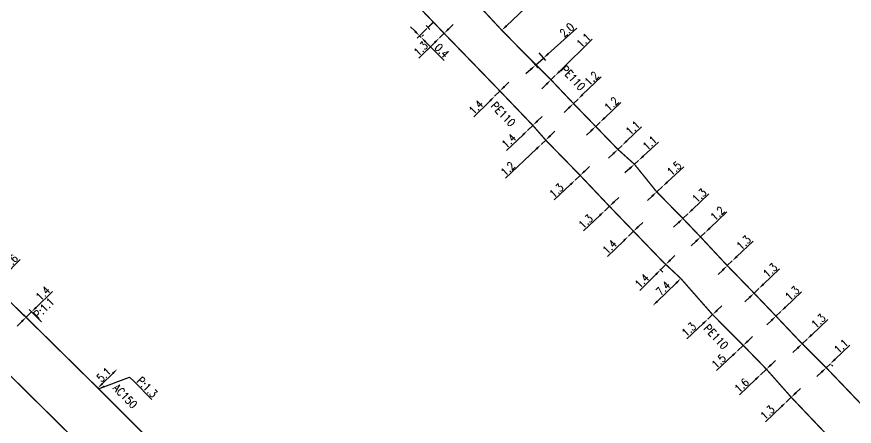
# Model space of a CAD drawing. Header units: millimetres. Extents: x 160996 to 162003, y 120996 to 122000.
# Drawn here: x 161635.1 to 161792.1, y 121100.8 to 121177.6 of the extents above; entities that cross this region are included whole.
import ezdxf
from ezdxf.enums import TextEntityAlignment as Align

# ---------------------------------------------------------------- set-up
doc = ezdxf.new("R2010")
doc.units = ezdxf.units.MM
doc.header["$PDMODE"] = 34
doc.linetypes.add('L_25_AP', pattern=[2000, 1000, 1000])
doc.linetypes.add('L_25_PE', pattern=[2000, 1000, 1000])
doc.layers.get('0').update_dxf_attribs({"linetype": 'CONTINUOUS'})
doc.layers.get('Defpoints').update_dxf_attribs({"linetype": 'CONTINUOUS'})
doc.layers.add('L_150', color=1, linetype='CONTINUOUS')
doc.layers.add('L_340', color=7, linetype='CONTINUOUS')
doc.styles.get("Standard").update_dxf_attribs({"font": 'romans.shx', "width": 0.85})
doc.dimstyles.get("Standard").update_dxf_attribs({"dimtxt": 1.5, "dimasz": 1.2, "dimexe": 0.625, "dimexo": 0.625, "dimgap": 0.25, "dimtad": 1, "dimdec": 1, "dimzin": 0, "dimdsep": 46, "dimtxsty": 'Standard', "dimcen": -0.5, "dimadec": 0, "dimazin": 0, "dimtfac": 1, "dimtdec": 1, "dimtmove": 0, "dimatfit": 3, "dimfxl": 0, "dimtolj": 1, "dimtzin": 0, "dimarcsym": 0})

# ---------------------------------------------------------------- blocks, each defined once
blk = doc.blocks.new('*D1553')
at = {"layer": 'Defpoints', "color": 0, "linetype": 'Continuous', "transparency": 16777216}
for p in [(161653.96, 121111.53), (161653.96, 121111.53), (161650.32, 121107.96)]:
    blk.add_point(p, dxfattribs=at)
at = {"layer": 'L_150', "color": 0, "linetype": 'Continuous', "lineweight": -2, "transparency": 16777216}
blk.add_line((161651.18, 121108.8), (161653.1, 121110.69), dxfattribs=at)
at = {"layer": 'L_150', "color": 0, "linetype": 'Continuous', "transparency": 16777216}
for points in [[(161652.96, 121110.84), (161653.24, 121110.55), (161653.96, 121111.53)], [(161651.04, 121108.94), (161651.32, 121108.66), (161650.32, 121107.96)]]:
    blk.add_solid(points, dxfattribs=at)
at = {"layer": 'L_150', "color": 0, "linetype": 'Continuous', "transparency": 16777216, "insert": (161651.44, 121110.46), "char_height": 1.5, "attachment_point": 5, "rotation": 44.4924}
blk.add_mtext('\\A1;5.1', dxfattribs=at)
blk = doc.blocks.new('*D1554')
at = {"layer": 'Defpoints', "color": 0, "linetype": 'Continuous', "transparency": 16777216}
for p in [(161637.9, 121122.25), (161639.2, 121118.93), (161640.2, 121119.92)]:
    blk.add_point(p, dxfattribs=at)
at = {"layer": 'L_150', "color": 0, "linetype": 'Continuous', "lineweight": -2, "transparency": 16777216}
for p, q in [((161638.76, 121123.09), (161641.79, 121126.07)), ((161638.76, 121119.38), (161636.47, 121121.71)), ((161636.91, 121121.27), (161637.9, 121122.25)), ((161639.76, 121120.36), (161637.47, 121122.69)), ((161636.05, 121120.43), (161635.2, 121119.58))]:
    blk.add_line(p, q, dxfattribs=at)
at = {"layer": 'L_150', "color": 0, "linetype": 'Continuous', "transparency": 16777216}
for points in [[(161638.62, 121123.23), (161638.9, 121122.95), (161637.9, 121122.25)], [(161635.91, 121120.57), (161636.19, 121120.28), (161636.91, 121121.27)]]:
    blk.add_solid(points, dxfattribs=at)
at = {"layer": 'L_150', "color": 0, "linetype": 'Continuous', "transparency": 16777216, "insert": (161640, 121125.72), "char_height": 1.5, "attachment_point": 5, "rotation": 44.5409}
blk.add_mtext('\\A1;1.4', dxfattribs=at)
blk = doc.blocks.new('L_340_07')
at = {"color": 0, "linetype": 'Continuous', "const_width": 0.25, "flags": 128}
blk.add_lwpolyline([(0, 0), (0.35, 0)], dxfattribs=at)
at = {"color": 0, "linetype": 'Continuous', "flags": 128}
blk.add_lwpolyline([(0.35, -0.5), (0.35, 0.5)], dxfattribs=at)
at = {"color": 0, "linetype": 'Continuous', "width": 0.75, "flags": 3}
for tag, p in [('DEF_LEG', (0.72, -3.47)), ('DEF_COUP', (0.72, -5.97)), ('DEF_TYPE', (0.72, -8.47))]:
    blk.add_attdef(tag, text='', height=1.2, dxfattribs=at).set_placement(p, align=Align.MIDDLE)
blk = doc.blocks.new('*D1582')
at = {"layer": 'Defpoints', "color": 0, "linetype": 'Continuous', "transparency": 16777216}
for p in [(161631.97, 121128.22), (161631.97, 121128.22), (161630.85, 121127.08)]:
    blk.add_point(p, dxfattribs=at)
at = {"layer": 'L_150', "color": 0, "linetype": 'Continuous', "lineweight": -2, "transparency": 16777216}
for p, q in [((161632.82, 121129.07), (161635.76, 121132.05)), ((161630.85, 121127.08), (161631.97, 121128.22)), ((161630, 121126.23), (161629.16, 121125.38)), ((161630.4, 121127.52), (161630.4, 121127.52))]:
    blk.add_line(p, q, dxfattribs=at)
at = {"layer": 'L_150', "color": 0, "linetype": 'Continuous', "transparency": 16777216}
for points in [[(161632.67, 121129.22), (161632.96, 121128.93), (161631.97, 121128.22)], [(161629.86, 121126.37), (161630.15, 121126.09), (161630.85, 121127.08)]]:
    blk.add_solid(points, dxfattribs=at)
at = {"layer": 'L_150', "color": 0, "linetype": 'Continuous', "transparency": 16777216, "insert": (161634, 121131.69), "char_height": 1.5, "attachment_point": 5, "rotation": 45.3135}
blk.add_mtext('\\A1;1.6', dxfattribs=at)
blk = doc.blocks.new('*D1012')
at = {"layer": 'Defpoints', "color": 0, "linetype": 'Continuous', "transparency": 16777216}
for p in [(161731.29, 121180.06), (161731.29, 121180.06), (161726.02, 121175.08)]:
    blk.add_point(p, dxfattribs=at)
at = {"layer": 'L_150', "color": 0, "linetype": 'Continuous', "lineweight": -2, "transparency": 16777216}
for p, q in [((161731.29, 121180.06), (161734.47, 121183.06)), ((161726.89, 121175.9), (161730.42, 121179.23))]:
    blk.add_line(p, q, dxfattribs=at)
at = {"layer": 'L_150', "color": 0, "linetype": 'Continuous', "transparency": 16777216}
for points in [[(161730.28, 121179.38), (161730.56, 121179.09), (161731.29, 121180.06)], [(161726.76, 121176.05), (161727.03, 121175.76), (161726.02, 121175.08)]]:
    blk.add_solid(points, dxfattribs=at)
at = {"layer": 'L_150', "color": 0, "linetype": 'Continuous', "transparency": 16777216, "insert": (161732.63, 121182.7), "char_height": 1.5, "attachment_point": 5, "rotation": 43.3897}
blk.add_mtext('\\A1;7.3', dxfattribs=at)
blk = doc.blocks.new('*D1013')
at = {"layer": 'Defpoints', "color": 0, "linetype": 'Continuous', "transparency": 16777216}
for p in [(161732.54, 121171.29), (161731.05, 121169.96), (161733.83, 121169.85)]:
    blk.add_point(p, dxfattribs=at)
at = {"layer": 'L_150', "color": 0, "linetype": 'Continuous', "lineweight": -2, "transparency": 16777216}
for p, q in [((161734.72, 121170.65), (161740.09, 121175.44)), ((161732.96, 121170.83), (161734.24, 121169.39)), ((161731.46, 121169.5), (161732.75, 121168.05)), ((161732.34, 121168.52), (161733.83, 121169.85)), ((161731.44, 121167.72), (161730.54, 121166.92))]:
    blk.add_line(p, q, dxfattribs=at)
at = {"layer": 'L_150', "color": 0, "linetype": 'Continuous', "transparency": 16777216}
for points in [[(161734.59, 121170.8), (161734.86, 121170.5), (161733.83, 121169.85)], [(161731.31, 121167.87), (161731.57, 121167.57), (161732.34, 121168.52)]]:
    blk.add_solid(points, dxfattribs=at)
at = {"layer": 'L_150', "color": 0, "linetype": 'Continuous', "transparency": 16777216, "insert": (161738.24, 121175.13), "char_height": 1.5, "attachment_point": 5, "rotation": 41.7524}
blk.add_mtext('\\A1;2.0', dxfattribs=at)
blk = doc.blocks.new('*D1014')
at = {"layer": 'Defpoints', "color": 0, "linetype": 'Continuous', "transparency": 16777216}
for p in [(161735.24, 121165.79), (161736.03, 121166.56), (161736.03, 121166.56)]:
    blk.add_point(p, dxfattribs=at)
at = {"layer": 'L_150', "color": 0, "linetype": 'Continuous', "lineweight": -2, "transparency": 16777216}
for p, q in [((161736.88, 121167.4), (161742.99, 121173.38)), ((161734.8, 121166.23), (161734.8, 121166.23)), ((161735.24, 121165.79), (161736.03, 121166.56)), ((161735.59, 121167), (161735.59, 121167)), ((161734.38, 121164.95), (161733.53, 121164.11))]:
    blk.add_line(p, q, dxfattribs=at)
at = {"layer": 'L_150', "color": 0, "linetype": 'Continuous', "transparency": 16777216}
for points in [[(161736.74, 121167.54), (161737.02, 121167.25), (161736.03, 121166.56)], [(161734.24, 121165.09), (161734.52, 121164.8), (161735.24, 121165.79)]]:
    blk.add_solid(points, dxfattribs=at)
at = {"layer": 'L_150', "color": 0, "linetype": 'Continuous', "transparency": 16777216, "insert": (161741.35, 121173.17), "char_height": 1.5, "attachment_point": 5, "rotation": 44.4132}
blk.add_mtext('\\A1;1.1', dxfattribs=at)
blk = doc.blocks.new('*D1015')
at = {"layer": 'Defpoints', "color": 0, "linetype": 'Continuous', "transparency": 16777216}
for p in [(161739.45, 121161.34), (161740.32, 121162.18), (161740.32, 121162.18)]:
    blk.add_point(p, dxfattribs=at)
at = {"layer": 'L_150', "color": 0, "linetype": 'Continuous', "lineweight": -2, "transparency": 16777216}
for p, q in [((161741.18, 121163.01), (161744.64, 121166.34)), ((161739.45, 121161.34), (161740.32, 121162.18)), ((161738.59, 121160.51), (161737.73, 121159.68))]:
    blk.add_line(p, q, dxfattribs=at)
at = {"layer": 'L_150', "color": 0, "linetype": 'Continuous', "transparency": 16777216}
for points in [[(161741.04, 121163.15), (161741.32, 121162.87), (161740.32, 121162.18)], [(161738.45, 121160.65), (161738.73, 121160.37), (161739.45, 121161.34)]]:
    blk.add_solid(points, dxfattribs=at)
at = {"layer": 'L_150', "color": 0, "linetype": 'Continuous', "transparency": 16777216, "insert": (161742.87, 121166.02), "char_height": 1.5, "attachment_point": 5, "rotation": 43.9667}
blk.add_mtext('\\A1;1.2', dxfattribs=at)
blk = doc.blocks.new('*D1016')
at = {"layer": 'Defpoints', "color": 0, "linetype": 'Continuous', "transparency": 16777216}
for p in [(161744.45, 121157.83), (161744.45, 121157.83), (161743.62, 121157.03)]:
    blk.add_point(p, dxfattribs=at)
at = {"layer": 'L_150', "color": 0, "linetype": 'Continuous', "lineweight": -2, "transparency": 16777216}
for p, q in [((161745.32, 121158.65), (161748.36, 121161.54)), ((161743.62, 121157.03), (161744.45, 121157.83)), ((161742.75, 121156.21), (161741.87, 121155.38))]:
    blk.add_line(p, q, dxfattribs=at)
at = {"layer": 'L_150', "color": 0, "linetype": 'Continuous', "transparency": 16777216}
for points in [[(161745.18, 121158.8), (161745.46, 121158.51), (161744.45, 121157.83)], [(161742.61, 121156.35), (161742.88, 121156.06), (161743.62, 121157.03)]]:
    blk.add_solid(points, dxfattribs=at)
at = {"layer": 'L_150', "color": 0, "linetype": 'Continuous', "transparency": 16777216, "insert": (161746.58, 121161.23), "char_height": 1.5, "attachment_point": 5, "rotation": 43.5206}
blk.add_mtext('\\A1;1.2', dxfattribs=at)
blk = doc.blocks.new('*D1017')
at = {"layer": 'Defpoints', "color": 0, "linetype": 'Continuous', "transparency": 16777216}
for p in [(161748.57, 121153.48), (161748.57, 121153.48), (161747.78, 121152.73)]:
    blk.add_point(p, dxfattribs=at)
at = {"layer": 'L_150', "color": 0, "linetype": 'Continuous', "lineweight": -2, "transparency": 16777216}
for p, q in [((161749.44, 121154.31), (161752.22, 121156.94)), ((161747.78, 121152.73), (161748.57, 121153.48)), ((161746.91, 121151.9), (161746.04, 121151.07))]:
    blk.add_line(p, q, dxfattribs=at)
at = {"layer": 'L_150', "color": 0, "linetype": 'Continuous', "transparency": 16777216}
for points in [[(161749.31, 121154.46), (161749.58, 121154.17), (161748.57, 121153.48)], [(161746.77, 121152.05), (161747.04, 121151.76), (161747.78, 121152.73)]]:
    blk.add_solid(points, dxfattribs=at)
at = {"layer": 'L_150', "color": 0, "linetype": 'Continuous', "transparency": 16777216, "insert": (161750.58, 121156.77), "char_height": 1.5, "attachment_point": 5, "rotation": 43.521}
blk.add_mtext('\\A1;1.1', dxfattribs=at)
blk = doc.blocks.new('*D1018')
at = {"layer": 'Defpoints', "color": 0, "linetype": 'Continuous', "transparency": 16777216}
for p in [(161739.77, 121146.95), (161739.77, 121146.95), (161740.71, 121147.85)]:
    blk.add_point(p, dxfattribs=at)
at = {"layer": 'L_150', "color": 0, "linetype": 'Continuous', "lineweight": -2, "transparency": 16777216}
for p, q in [((161741.58, 121148.67), (161742.45, 121149.5)), ((161740.71, 121147.85), (161739.77, 121146.95)), ((161738.9, 121146.12), (161735.86, 121143.24))]:
    blk.add_line(p, q, dxfattribs=at)
at = {"layer": 'L_150', "color": 0, "linetype": 'Continuous', "transparency": 16777216}
for points in [[(161741.44, 121148.82), (161741.72, 121148.53), (161740.71, 121147.85)], [(161738.76, 121146.27), (161739.04, 121145.98), (161739.77, 121146.95)]]:
    blk.add_solid(points, dxfattribs=at)
at = {"layer": 'L_150', "color": 0, "linetype": 'Continuous', "transparency": 16777216, "insert": (161736.26, 121144.99), "char_height": 1.5, "attachment_point": 5, "rotation": 43.5666}
blk.add_mtext('\\A1;1.3', dxfattribs=at)
blk = doc.blocks.new('*D1019')
at = {"layer": 'Defpoints', "color": 0, "linetype": 'Continuous', "transparency": 16777216}
for p in [(161746.2, 121142.05), (161745.25, 121141.16), (161745.25, 121141.16)]:
    blk.add_point(p, dxfattribs=at)
at = {"layer": 'L_150', "color": 0, "linetype": 'Continuous', "lineweight": -2, "transparency": 16777216}
for p, q in [((161747.07, 121142.88), (161747.94, 121143.7)), ((161746.2, 121142.05), (161745.25, 121141.16)), ((161744.38, 121140.33), (161741.34, 121137.45))]:
    blk.add_line(p, q, dxfattribs=at)
at = {"layer": 'L_150', "color": 0, "linetype": 'Continuous', "transparency": 16777216}
for points in [[(161746.93, 121143.02), (161747.2, 121142.73), (161746.2, 121142.05)], [(161744.24, 121140.48), (161744.52, 121140.19), (161745.25, 121141.16)]]:
    blk.add_solid(points, dxfattribs=at)
at = {"layer": 'L_150', "color": 0, "linetype": 'Continuous', "transparency": 16777216, "insert": (161741.74, 121139.2), "char_height": 1.5, "attachment_point": 5, "rotation": 43.4754}
blk.add_mtext('\\A1;1.3', dxfattribs=at)
blk = doc.blocks.new('*D1020')
at = {"layer": 'Defpoints', "color": 0, "linetype": 'Continuous', "transparency": 16777216}
for p in [(161750.71, 121137.37), (161749.74, 121136.43), (161749.74, 121136.43)]:
    blk.add_point(p, dxfattribs=at)
at = {"layer": 'L_150', "color": 0, "linetype": 'Continuous', "lineweight": -2, "transparency": 16777216}
for p, q in [((161751.57, 121138.2), (161752.44, 121139.04)), ((161750.71, 121137.37), (161749.74, 121136.43)), ((161748.87, 121135.6), (161745.82, 121132.65))]:
    blk.add_line(p, q, dxfattribs=at)
at = {"layer": 'L_150', "color": 0, "linetype": 'Continuous', "transparency": 16777216}
for points in [[(161751.43, 121138.35), (161751.71, 121138.06), (161750.71, 121137.37)], [(161748.74, 121135.74), (161749.01, 121135.46), (161749.74, 121136.43)]]:
    blk.add_solid(points, dxfattribs=at)
at = {"layer": 'L_150', "color": 0, "linetype": 'Continuous', "transparency": 16777216, "insert": (161746.22, 121134.43), "char_height": 1.5, "attachment_point": 5, "rotation": 43.9742}
blk.add_mtext('\\A1;1.4', dxfattribs=at)
blk = doc.blocks.new('*D1021')
at = {"layer": 'Defpoints', "color": 0, "linetype": 'Continuous', "transparency": 16777216}
for p in [(161756.2, 121131.67), (161755.21, 121130.68), (161755.76, 121130.13)]:
    blk.add_point(p, dxfattribs=at)
at = {"layer": 'L_150', "color": 0, "linetype": 'Continuous', "lineweight": -2, "transparency": 16777216}
for p, q in [((161757.6, 121131.97), (161758.44, 121132.82)), ((161756.75, 121131.12), (161755.76, 121130.13)), ((161756.64, 121131.23), (161757.19, 121130.68)), ((161755.65, 121130.24), (161756.2, 121129.69)), ((161754.91, 121129.28), (161751.91, 121126.27))]:
    blk.add_line(p, q, dxfattribs=at)
at = {"layer": 'L_150', "color": 0, "linetype": 'Continuous', "transparency": 16777216}
for points in [[(161757.46, 121132.11), (161757.74, 121131.83), (161756.75, 121131.12)], [(161754.77, 121129.42), (161755.06, 121129.14), (161755.76, 121130.13)]]:
    blk.add_solid(points, dxfattribs=at)
at = {"layer": 'L_150', "color": 0, "linetype": 'Continuous', "transparency": 16777216, "insert": (161752.28, 121128.06), "char_height": 1.5, "attachment_point": 5, "rotation": 45.0781}
blk.add_mtext('\\A1;1.4', dxfattribs=at)
blk = doc.blocks.new('*D1022')
at = {"layer": 'Defpoints', "color": 0, "linetype": 'Continuous', "transparency": 16777216}
for p in [(161774.2, 121126.62), (161774.2, 121126.62), (161773.3, 121125.76)]:
    blk.add_point(p, dxfattribs=at)
at = {"layer": 'L_150', "color": 0, "linetype": 'Continuous', "lineweight": -2, "transparency": 16777216}
for p, q in [((161775.07, 121127.45), (161778.1, 121130.34)), ((161773.3, 121125.76), (161774.2, 121126.62)), ((161772.43, 121124.93), (161771.56, 121124.1)), ((161772.86, 121126.21), (161772.86, 121126.21))]:
    blk.add_line(p, q, dxfattribs=at)
at = {"layer": 'L_150', "color": 0, "linetype": 'Continuous', "transparency": 16777216}
for points in [[(161774.93, 121127.59), (161775.21, 121127.3), (161774.2, 121126.62)], [(161772.29, 121125.07), (161772.57, 121124.78), (161773.3, 121125.76)]]:
    blk.add_solid(points, dxfattribs=at)
at = {"layer": 'L_150', "color": 0, "linetype": 'Continuous', "transparency": 16777216, "insert": (161776.32, 121130.03), "char_height": 1.5, "attachment_point": 5, "rotation": 43.6984}
blk.add_mtext('\\A1;1.3', dxfattribs=at)
blk = doc.blocks.new('*D1023')
at = {"layer": 'Defpoints', "color": 0, "linetype": 'Continuous', "transparency": 16777216}
for p in [(161769.23, 121131.82), (161769.23, 121131.82), (161768.29, 121130.92)]:
    blk.add_point(p, dxfattribs=at)
at = {"layer": 'L_150', "color": 0, "linetype": 'Continuous', "lineweight": -2, "transparency": 16777216}
for p, q in [((161770.09, 121132.65), (161773.12, 121135.54)), ((161768.29, 121130.92), (161769.23, 121131.82)), ((161767.42, 121130.09), (161766.55, 121129.26))]:
    blk.add_line(p, q, dxfattribs=at)
at = {"layer": 'L_150', "color": 0, "linetype": 'Continuous', "transparency": 16777216}
for points in [[(161769.95, 121132.79), (161770.23, 121132.5), (161769.23, 121131.82)], [(161767.28, 121130.23), (161767.56, 121129.95), (161768.29, 121130.92)]]:
    blk.add_solid(points, dxfattribs=at)
at = {"layer": 'L_150', "color": 0, "linetype": 'Continuous', "transparency": 16777216, "insert": (161771.35, 121135.23), "char_height": 1.5, "attachment_point": 5, "rotation": 43.7362}
blk.add_mtext('\\A1;1.3', dxfattribs=at)
blk = doc.blocks.new('*D1024')
at = {"layer": 'Defpoints', "color": 0, "linetype": 'Continuous', "transparency": 16777216}
for p in [(161763.27, 121136.3), (161764.14, 121137.13), (161764.14, 121137.13)]:
    blk.add_point(p, dxfattribs=at)
at = {"layer": 'L_150', "color": 0, "linetype": 'Continuous', "lineweight": -2, "transparency": 16777216}
for p, q in [((161765.01, 121137.96), (161768.21, 121141.01)), ((161763.27, 121136.3), (161764.14, 121137.13)), ((161762.4, 121135.47), (161761.53, 121134.65))]:
    blk.add_line(p, q, dxfattribs=at)
at = {"layer": 'L_150', "color": 0, "linetype": 'Continuous', "transparency": 16777216}
for points in [[(161764.87, 121138.1), (161765.15, 121137.81), (161764.14, 121137.13)], [(161762.26, 121135.62), (161762.54, 121135.33), (161763.27, 121136.3)]]:
    blk.add_solid(points, dxfattribs=at)
at = {"layer": 'L_150', "color": 0, "linetype": 'Continuous', "transparency": 16777216, "insert": (161766.44, 121140.7), "char_height": 1.5, "attachment_point": 5, "rotation": 43.6312}
blk.add_mtext('\\A1;1.2', dxfattribs=at)
blk = doc.blocks.new('*D1025')
at = {"layer": 'Defpoints', "color": 0, "linetype": 'Continuous', "transparency": 16777216}
for p in [(161760.91, 121140.65), (161760.91, 121140.65), (161759.97, 121139.76)]:
    blk.add_point(p, dxfattribs=at)
at = {"layer": 'L_150', "color": 0, "linetype": 'Continuous', "lineweight": -2, "transparency": 16777216}
for p, q in [((161761.79, 121141.48), (161764.82, 121144.36)), ((161759.97, 121139.76), (161760.91, 121140.65)), ((161759.1, 121138.93), (161758.23, 121138.11))]:
    blk.add_line(p, q, dxfattribs=at)
at = {"layer": 'L_150', "color": 0, "linetype": 'Continuous', "transparency": 16777216}
for points in [[(161761.65, 121141.63), (161761.92, 121141.34), (161760.91, 121140.65)], [(161758.96, 121139.08), (161759.24, 121138.79), (161759.97, 121139.76)]]:
    blk.add_solid(points, dxfattribs=at)
at = {"layer": 'L_150', "color": 0, "linetype": 'Continuous', "transparency": 16777216, "insert": (161763.05, 121144.06), "char_height": 1.5, "attachment_point": 5, "rotation": 43.5065}
blk.add_mtext('\\A1;1.3', dxfattribs=at)
blk = doc.blocks.new('*D1026')
at = {"layer": 'Defpoints', "color": 0, "linetype": 'Continuous', "transparency": 16777216}
for p in [(161750.88, 121149.94), (161751.66, 121150.65), (161751.66, 121150.65)]:
    blk.add_point(p, dxfattribs=at)
at = {"layer": 'L_150', "color": 0, "linetype": 'Continuous', "lineweight": -2, "transparency": 16777216}
for p, q in [((161752.54, 121151.46), (161755.4, 121154.08)), ((161750.88, 121149.94), (161751.66, 121150.65)), ((161750, 121149.13), (161749.11, 121148.32))]:
    blk.add_line(p, q, dxfattribs=at)
at = {"layer": 'L_150', "color": 0, "linetype": 'Continuous', "transparency": 16777216}
for points in [[(161752.41, 121151.61), (161752.68, 121151.31), (161751.66, 121150.65)], [(161749.86, 121149.28), (161750.13, 121148.98), (161750.88, 121149.94)]]:
    blk.add_solid(points, dxfattribs=at)
at = {"layer": 'L_150', "color": 0, "linetype": 'Continuous', "transparency": 16777216, "insert": (161753.76, 121153.93), "char_height": 1.5, "attachment_point": 5, "rotation": 42.4822}
blk.add_mtext('\\A1;1.1', dxfattribs=at)
blk = doc.blocks.new('*D1027')
at = {"layer": 'Defpoints', "color": 0, "linetype": 'Continuous', "transparency": 16777216}
for p in [(161756.16, 121145.78), (161756.16, 121145.78), (161755.06, 121144.76)]:
    blk.add_point(p, dxfattribs=at)
at = {"layer": 'L_150', "color": 0, "linetype": 'Continuous', "lineweight": -2, "transparency": 16777216}
for p, q in [((161757.04, 121146.59), (161760.11, 121149.44)), ((161755.06, 121144.76), (161756.16, 121145.78)), ((161754.18, 121143.94), (161753.3, 121143.12))]:
    blk.add_line(p, q, dxfattribs=at)
at = {"layer": 'L_150', "color": 0, "linetype": 'Continuous', "transparency": 16777216}
for points in [[(161756.91, 121146.74), (161757.18, 121146.45), (161756.16, 121145.78)], [(161754.05, 121144.09), (161754.32, 121143.79), (161755.06, 121144.76)]]:
    blk.add_solid(points, dxfattribs=at)
at = {"layer": 'L_150', "color": 0, "linetype": 'Continuous', "transparency": 16777216, "insert": (161758.34, 121149.16), "char_height": 1.5, "attachment_point": 5, "rotation": 42.8572}
blk.add_mtext('\\A1;1.5', dxfattribs=at)
blk = doc.blocks.new('*D1028')
at = {"layer": 'Defpoints', "color": 0, "linetype": 'Continuous', "transparency": 16777216}
for p in [(161778.31, 121122.31), (161778.31, 121122.31), (161777.41, 121121.45)]:
    blk.add_point(p, dxfattribs=at)
at = {"layer": 'L_150', "color": 0, "linetype": 'Continuous', "lineweight": -2, "transparency": 16777216}
for p, q in [((161779.18, 121123.14), (161782.22, 121126.02)), ((161777.41, 121121.45), (161778.31, 121122.31)), ((161776.54, 121120.62), (161775.67, 121119.79))]:
    blk.add_line(p, q, dxfattribs=at)
at = {"layer": 'L_150', "color": 0, "linetype": 'Continuous', "transparency": 16777216}
for points in [[(161779.05, 121123.28), (161779.32, 121122.99), (161778.31, 121122.31)], [(161776.4, 121120.77), (161776.68, 121120.48), (161777.41, 121121.45)]]:
    blk.add_solid(points, dxfattribs=at)
at = {"layer": 'L_150', "color": 0, "linetype": 'Continuous', "transparency": 16777216, "insert": (161780.45, 121125.72), "char_height": 1.5, "attachment_point": 5, "rotation": 43.5522}
blk.add_mtext('\\A1;1.3', dxfattribs=at)
blk = doc.blocks.new('*D1029')
at = {"layer": 'Defpoints', "color": 0, "linetype": 'Continuous', "transparency": 16777216}
for p in [(161783.23, 121117.12), (161783.23, 121117.12), (161782.32, 121116.26)]:
    blk.add_point(p, dxfattribs=at)
at = {"layer": 'L_150', "color": 0, "linetype": 'Continuous', "lineweight": -2, "transparency": 16777216}
for p, q in [((161784.1, 121117.95), (161787.13, 121120.84)), ((161782.32, 121116.26), (161783.23, 121117.12)), ((161781.45, 121115.43), (161780.58, 121114.6))]:
    blk.add_line(p, q, dxfattribs=at)
at = {"layer": 'L_150', "color": 0, "linetype": 'Continuous', "transparency": 16777216}
for points in [[(161783.96, 121118.09), (161784.23, 121117.8), (161783.23, 121117.12)], [(161781.31, 121115.58), (161781.59, 121115.29), (161782.32, 121116.26)]]:
    blk.add_solid(points, dxfattribs=at)
at = {"layer": 'L_150', "color": 0, "linetype": 'Continuous', "transparency": 16777216, "insert": (161785.36, 121120.53), "char_height": 1.5, "attachment_point": 5, "rotation": 43.6022}
blk.add_mtext('\\A1;1.3', dxfattribs=at)
blk = doc.blocks.new('*D1030')
at = {"layer": 'Defpoints', "color": 0, "linetype": 'Continuous', "transparency": 16777216}
for p in [(161787.38, 121112.79), (161787.62, 121112.53), (161786.58, 121112.03)]:
    blk.add_point(p, dxfattribs=at)
at = {"layer": 'L_150', "color": 0, "linetype": 'Continuous', "lineweight": -2, "transparency": 16777216}
for p, q in [((161788.49, 121113.36), (161791.25, 121116.01)), ((161786.83, 121111.77), (161787.62, 121112.53)), ((161787.81, 121112.34), (161788.05, 121112.08)), ((161785.96, 121110.94), (161785.09, 121110.11)), ((161787.01, 121111.58), (161787.26, 121111.32))]:
    blk.add_line(p, q, dxfattribs=at)
at = {"layer": 'L_150', "color": 0, "linetype": 'Continuous', "transparency": 16777216}
for points in [[(161788.35, 121113.51), (161788.63, 121113.22), (161787.62, 121112.53)], [(161785.82, 121111.09), (161786.1, 121110.8), (161786.83, 121111.77)]]:
    blk.add_solid(points, dxfattribs=at)
at = {"layer": 'L_150', "color": 0, "linetype": 'Continuous', "transparency": 16777216, "insert": (161789.61, 121115.82), "char_height": 1.5, "attachment_point": 5, "rotation": 43.7606}
blk.add_mtext('\\A1;1.1', dxfattribs=at)
blk = doc.blocks.new('*D1056')
at = {"layer": 'Defpoints', "color": 0, "linetype": 'Continuous', "transparency": 16777216}
for p in [(161775.61, 121111.5), (161774.49, 121110.43), (161774.49, 121110.43)]:
    blk.add_point(p, dxfattribs=at)
at = {"layer": 'L_150', "color": 0, "linetype": 'Continuous', "lineweight": -2, "transparency": 16777216}
for p, q in [((161776.48, 121112.32), (161777.35, 121113.15)), ((161775.61, 121111.5), (161774.49, 121110.43)), ((161773.62, 121109.6), (161770.58, 121106.71))]:
    blk.add_line(p, q, dxfattribs=at)
at = {"layer": 'L_150', "color": 0, "linetype": 'Continuous', "transparency": 16777216}
for points in [[(161776.34, 121112.47), (161776.62, 121112.18), (161775.61, 121111.5)], [(161773.48, 121109.75), (161773.76, 121109.46), (161774.49, 121110.43)]]:
    blk.add_solid(points, dxfattribs=at)
at = {"layer": 'L_150', "color": 0, "linetype": 'Continuous', "transparency": 16777216, "insert": (161770.98, 121108.47), "char_height": 1.5, "attachment_point": 5, "rotation": 43.5917}
blk.add_mtext('\\A1;1.6', dxfattribs=at)
blk = doc.blocks.new('*D1057')
at = {"layer": 'Defpoints', "color": 0, "linetype": 'Continuous', "transparency": 16777216}
for p in [(161771.28, 121115.96), (161770.19, 121114.93), (161770.19, 121114.93)]:
    blk.add_point(p, dxfattribs=at)
at = {"layer": 'L_150', "color": 0, "linetype": 'Continuous', "lineweight": -2, "transparency": 16777216}
for p, q in [((161772.15, 121116.78), (161773.03, 121117.61)), ((161771.28, 121115.96), (161770.19, 121114.93)), ((161769.32, 121114.1), (161766.28, 121111.23))]:
    blk.add_line(p, q, dxfattribs=at)
at = {"layer": 'L_150', "color": 0, "linetype": 'Continuous', "transparency": 16777216}
for points in [[(161772.02, 121116.93), (161772.29, 121116.64), (161771.28, 121115.96)], [(161769.18, 121114.25), (161769.46, 121113.96), (161770.19, 121114.93)]]:
    blk.add_solid(points, dxfattribs=at)
at = {"layer": 'L_150', "color": 0, "linetype": 'Continuous', "transparency": 16777216, "insert": (161766.68, 121112.98), "char_height": 1.5, "attachment_point": 5, "rotation": 43.3932}
blk.add_mtext('\\A1;1.5', dxfattribs=at)
blk = doc.blocks.new('*D1058')
at = {"layer": 'Defpoints', "color": 0, "linetype": 'Continuous', "transparency": 16777216}
for p in [(161765.53, 121121.73), (161764.62, 121120.88), (161764.62, 121120.88)]:
    blk.add_point(p, dxfattribs=at)
at = {"layer": 'L_150', "color": 0, "linetype": 'Continuous', "lineweight": -2, "transparency": 16777216}
for p, q in [((161766.41, 121122.55), (161767.28, 121123.37)), ((161765.53, 121121.73), (161764.62, 121120.88)), ((161763.74, 121120.06), (161760.69, 121117.19))]:
    blk.add_line(p, q, dxfattribs=at)
at = {"layer": 'L_150', "color": 0, "linetype": 'Continuous', "transparency": 16777216}
for points in [[(161766.27, 121122.7), (161766.54, 121122.41), (161765.53, 121121.73)], [(161763.61, 121120.2), (161763.88, 121119.91), (161764.62, 121120.88)]]:
    blk.add_solid(points, dxfattribs=at)
at = {"layer": 'L_150', "color": 0, "linetype": 'Continuous', "transparency": 16777216, "insert": (161761.09, 121118.95), "char_height": 1.5, "attachment_point": 5, "rotation": 43.125}
blk.add_mtext('\\A1;1.3', dxfattribs=at)
blk = doc.blocks.new('*D1059')
at = {"layer": 'Defpoints', "color": 0, "linetype": 'Continuous', "transparency": 16777216}
for p in [(161733.38, 121153.64), (161733.38, 121153.64), (161734.25, 121154.47)]:
    blk.add_point(p, dxfattribs=at)
at = {"layer": 'L_150', "color": 0, "linetype": 'Continuous', "lineweight": -2, "transparency": 16777216}
for p, q in [((161735.12, 121155.29), (161735.99, 121156.12)), ((161734.25, 121154.47), (161733.38, 121153.64)), ((161732.51, 121152.81), (161726.74, 121147.33))]:
    blk.add_line(p, q, dxfattribs=at)
at = {"layer": 'L_150', "color": 0, "linetype": 'Continuous', "transparency": 16777216}
for points in [[(161734.98, 121155.44), (161735.25, 121155.15), (161734.25, 121154.47)], [(161732.37, 121152.96), (161732.64, 121152.67), (161733.38, 121153.64)]]:
    blk.add_solid(points, dxfattribs=at)
at = {"layer": 'L_150', "color": 0, "linetype": 'Continuous', "transparency": 16777216, "insert": (161727.14, 121149.09), "char_height": 1.5, "attachment_point": 5, "rotation": 43.5429}
blk.add_mtext('\\A1;1.2', dxfattribs=at)
blk = doc.blocks.new('*D1060')
at = {"layer": 'Defpoints', "color": 0, "linetype": 'Continuous', "transparency": 16777216}
for p in [(161730.87, 121156.3), (161730.87, 121156.3), (161731.84, 121157.23)]:
    blk.add_point(p, dxfattribs=at)
at = {"layer": 'L_150', "color": 0, "linetype": 'Continuous', "lineweight": -2, "transparency": 16777216}
for p, q in [((161732.71, 121158.06), (161733.58, 121158.89)), ((161731.84, 121157.23), (161730.87, 121156.3)), ((161730, 121155.47), (161726.93, 121152.53))]:
    blk.add_line(p, q, dxfattribs=at)
at = {"layer": 'L_150', "color": 0, "linetype": 'Continuous', "transparency": 16777216}
for points in [[(161732.57, 121158.2), (161732.85, 121157.91), (161731.84, 121157.23)], [(161729.86, 121155.61), (161730.14, 121155.32), (161730.87, 121156.3)]]:
    blk.add_solid(points, dxfattribs=at)
at = {"layer": 'L_150', "color": 0, "linetype": 'Continuous', "transparency": 16777216, "insert": (161727.34, 121154.31), "char_height": 1.5, "attachment_point": 5, "rotation": 43.7234}
blk.add_mtext('\\A1;1.4', dxfattribs=at)
blk = doc.blocks.new('*D1061')
at = {"layer": 'Defpoints', "color": 0, "linetype": 'Continuous', "transparency": 16777216}
for p in [(161724.68, 121162.69), (161724.68, 121162.69), (161725.67, 121163.68)]:
    blk.add_point(p, dxfattribs=at)
at = {"layer": 'L_150', "color": 0, "linetype": 'Continuous', "lineweight": -2, "transparency": 16777216}
for p, q in [((161726.52, 121164.52), (161727.37, 121165.37)), ((161725.67, 121163.68), (161724.68, 121162.69)), ((161723.82, 121161.85), (161720.81, 121158.85))]:
    blk.add_line(p, q, dxfattribs=at)
at = {"layer": 'L_150', "color": 0, "linetype": 'Continuous', "transparency": 16777216}
for points in [[(161726.38, 121164.67), (161726.66, 121164.38), (161725.67, 121163.68)], [(161723.68, 121161.99), (161723.97, 121161.7), (161724.68, 121162.69)]]:
    blk.add_solid(points, dxfattribs=at)
at = {"layer": 'L_150', "color": 0, "linetype": 'Continuous', "transparency": 16777216, "insert": (161721.19, 121160.64), "char_height": 1.5, "attachment_point": 5, "rotation": 44.804}
blk.add_mtext('\\A1;1.4', dxfattribs=at)
blk = doc.blocks.new('*D1062')
at = {"layer": 'Defpoints', "color": 0, "linetype": 'Continuous', "transparency": 16777216}
for p in [(161714.32, 121173.63), (161714.32, 121173.63), (161715.21, 121174.5)]:
    blk.add_point(p, dxfattribs=at)
at = {"layer": 'L_150', "color": 0, "linetype": 'Continuous', "lineweight": -2, "transparency": 16777216}
for p, q in [((161716.07, 121175.34), (161716.93, 121176.18)), ((161715.21, 121174.5), (161714.32, 121173.63)), ((161713.46, 121172.79), (161710.46, 121169.86))]:
    blk.add_line(p, q, dxfattribs=at)
at = {"layer": 'L_150', "color": 0, "linetype": 'Continuous', "transparency": 16777216}
for points in [[(161715.93, 121175.48), (161716.21, 121175.2), (161715.21, 121174.5)], [(161713.32, 121172.93), (161713.6, 121172.65), (161714.32, 121173.63)]]:
    blk.add_solid(points, dxfattribs=at)
at = {"layer": 'L_150', "color": 0, "linetype": 'Continuous', "transparency": 16777216, "insert": (161710.83, 121171.62), "char_height": 1.5, "attachment_point": 5, "rotation": 44.3362}
blk.add_mtext('\\A1;1.3', dxfattribs=at)
blk = doc.blocks.new('*D1063')
at = {"layer": 'Defpoints', "color": 0, "linetype": 'Continuous', "transparency": 16777216}
for p in [(161712.42, 121175.83), (161710.67, 121173.53), (161710.89, 121173.75)]:
    blk.add_point(p, dxfattribs=at)
at = {"layer": 'L_340', "color": 0, "linetype": 'Continuous', "lineweight": -2, "transparency": 16777216}
for p, q in [((161709.77, 121174.89), (161708.92, 121175.74)), ((161711.98, 121175.39), (161710.17, 121173.59)), ((161710.61, 121174.03), (161710.89, 121173.75)), ((161711.11, 121173.97), (161711.34, 121174.19)), ((161711.74, 121172.9), (161715.21, 121169.4))]:
    blk.add_line(p, q, dxfattribs=at)
at = {"layer": 'L_340', "color": 0, "linetype": 'Continuous', "transparency": 16777216}
for points in [[(161709.91, 121175.03), (161709.62, 121174.74), (161710.61, 121174.03)], [(161711.88, 121173.04), (161711.6, 121172.76), (161710.89, 121173.75)]]:
    blk.add_solid(points, dxfattribs=at)
at = {"layer": 'L_340', "color": 0, "linetype": 'Continuous', "transparency": 16777216, "insert": (161714.78, 121171.25), "char_height": 1.5, "attachment_point": 5, "rotation": 314.7758}
blk.add_mtext('\\A1;0.4', dxfattribs=at)
blk = doc.blocks.new('*D1543')
at = {"layer": 'Defpoints', "color": 0, "linetype": 'Continuous', "transparency": 16777216}
for p in [(161759.58, 121128.5), (161754.3, 121123.39), (161754.3, 121123.39)]:
    blk.add_point(p, dxfattribs=at)
at = {"layer": 'L_150', "color": 0, "linetype": 'Continuous', "lineweight": -2, "transparency": 16777216}
blk.add_line((161758.72, 121127.66), (161755.16, 121124.22), dxfattribs=at)
at = {"layer": 'L_150', "color": 0, "linetype": 'Continuous', "transparency": 16777216}
for points in [[(161758.58, 121127.81), (161758.86, 121127.52), (161759.58, 121128.5)], [(161755.02, 121124.36), (161755.3, 121124.08), (161754.3, 121123.39)]]:
    blk.add_solid(points, dxfattribs=at)
at = {"layer": 'L_150', "color": 0, "linetype": 'Continuous', "transparency": 16777216, "insert": (161756.25, 121126.66), "char_height": 1.5, "attachment_point": 5, "rotation": 44.0766}
blk.add_mtext('\\A1;7.4', dxfattribs=at)
blk = doc.blocks.new('*D741')
at = {"layer": 'Defpoints', "color": 0, "linetype": 'Continuous', "transparency": 16777216}
for p in [(161780.27, 121106.23), (161779.32, 121105.33), (161779.32, 121105.33)]:
    blk.add_point(p, dxfattribs=at)
at = {"layer": 'L_150', "color": 0, "linetype": 'Continuous', "lineweight": -2, "transparency": 16777216}
for p, q in [((161781.14, 121107.06), (161782.01, 121107.88)), ((161780.27, 121106.23), (161779.32, 121105.33)), ((161778.45, 121104.51), (161775.42, 121101.62))]:
    blk.add_line(p, q, dxfattribs=at)
at = {"layer": 'L_150', "color": 0, "linetype": 'Continuous', "transparency": 16777216}
for points in [[(161781, 121107.2), (161781.28, 121106.91), (161780.27, 121106.23)], [(161778.32, 121104.65), (161778.59, 121104.36), (161779.32, 121105.33)]]:
    blk.add_solid(points, dxfattribs=at)
at = {"layer": 'L_150', "color": 0, "linetype": 'Continuous', "transparency": 16777216, "insert": (161775.81, 121103.38), "char_height": 1.5, "attachment_point": 5, "rotation": 43.522}
blk.add_mtext('\\A1;1.3', dxfattribs=at)

msp = doc.modelspace()

# ---------------------------------------------------------------- linework, layer by layer
at = {"layer": 'L_150', "linetype": 'L_25_AP', "const_width": 0.25, "flags": 128}
for points in [[(161758.04, 121000), (161755.48, 121002.66), (161749.18, 121009.11), (161743.55, 121014.84), (161737.92, 121020.56), (161730.63, 121027.77), (161723.62, 121034.91), (161717.05, 121041.41), (161701.25, 121057.15), (161689.22, 121069.39), (161689.22, 121069.39), (161678.1, 121080.38), (161666.4, 121091.91), (161650.32, 121107.96), (161639.2, 121118.93), (161630.85, 121127.08), (161626.54, 121131.28), (161615.51, 121142.53), (161615.51, 121142.53), (161607.76, 121150.32), (161598.03, 121160.07), (161586.34, 121171.8), (161577.28, 121181.11), (161569.01, 121189.45), (161560.86, 121197.97), (161549.08, 121209.66), (161541.2, 121217.46), (161532.13, 121226.47), (161521.85, 121236.65), (161514.57, 121243.98), (161502.87, 121256.17), (161499.41, 121259.54), (161499.41, 121259.54), (161491.17, 121267.54), (161490.83, 121267.88), (161489.89, 121271.42), (161489.15, 121274.23), (161487, 121282.42), (161485.38, 121287.3), (161485.32, 121288.07), (161483.47, 121293.81), (161480.32, 121303.37), (161478.64, 121308.36), (161478.13, 121309.87), (161469.61, 121335.12), (161467.59, 121340.8), (161465.01, 121348.09), (161465.01, 121348.09), (161465.01, 121348.09), (161464.15, 121348.46), (161464.04, 121348.8), (161463.01, 121351.88), (161463.79, 121353.19), (161452.53, 121388.09), (161452.08, 121389.27), (161452.08, 121389.27)], [(161483.88, 121261.37), (161484.85, 121260.39), (161485.43, 121259.79), (161484.94, 121259.3), (161490.22, 121254.2), (161492.51, 121251.92), (161497.4, 121247.07), (161526.39, 121218.24), (161533.57, 121210.76), (161547.04, 121197.33), (161557.48, 121187.06), (161573.55, 121170.96), (161581.21, 121163.1), (161589.17, 121154.86), (161601.52, 121142.5), (161609.59, 121134.43), (161609.59, 121134.43), (161630.92, 121113.24), (161630.92, 121113.24), (161660.58, 121083.9), (161668.77, 121076.17), (161671.66, 121072.85), (161676.18, 121068.26), (161683.22, 121061.21), (161699.63, 121044.54), (161708.22, 121035.8), (161713.95, 121030.04), (161722.77, 121021.18), (161730.04, 121013.65), (161736.57, 121007.17), (161741.74, 121001.96), (161743.69, 121000)]]:
    msp.add_lwpolyline(points, dxfattribs=at)
at = {"layer": 'L_150', "linetype": 'L_25_PE', "const_width": 0.25, "flags": 128}
for points in [[(161913.23, 121044.8), (161905.37, 121040.33), (161898.19, 121036.21), (161892.51, 121032.86), (161885.09, 121028.87), (161882.13, 121026.87), (161876.16, 121022.85), (161873.37, 121023.27), (161871, 121023.63), (161867.38, 121027.49), (161866.23, 121028.95), (161865.74, 121029.53), (161850.29, 121045.14), (161850.29, 121045.14), (161850.29, 121045.14), (161844.75, 121050.9), (161840.95, 121054.88), (161837.18, 121058.89), (161833.31, 121063.06), (161829.04, 121067.05), (161829.04, 121067.05), (161824.07, 121072.43), (161821.3, 121075.29), (161821.3, 121075.29), (161811.81, 121084.66), (161807.58, 121089.37), (161803.54, 121093.85), (161799.09, 121098.86), (161794.48, 121103.77), (161786.58, 121112.03), (161782.32, 121116.26), (161777.41, 121121.45), (161773.3, 121125.76), (161768.29, 121130.92), (161763.27, 121136.3), (161759.97, 121139.76), (161755.06, 121144.76), (161750.88, 121149.94), (161747.78, 121152.73), (161743.62, 121157.03), (161739.45, 121161.34), (161735.24, 121165.79), (161731.05, 121169.96), (161726.02, 121175.08), (161720.66, 121180.86), (161715.35, 121186.75), (161714.54, 121187.63), (161710.77, 121191.63), (161706.44, 121196.15), (161701.85, 121201.06), (161696.4, 121206.71), (161688.69, 121214.59), (161685.4, 121218.07), (161682.06, 121221.57), (161676.45, 121227.12), (161672.34, 121231.51), (161668.89, 121235.07), (161665.47, 121238.73), (161661.98, 121242.37), (161658.18, 121246.36), (161654.34, 121250.33), (161650.55, 121254.3), (161646.53, 121258.29), (161642.88, 121262.12), (161639.28, 121266.24), (161635.4, 121270.21), (161631.72, 121274.31), (161629.01, 121276.27), (161624.19, 121282.3), (161620.41, 121286.43), (161619.65, 121287.36), (161616.89, 121290.74), (161613.56, 121295.1), (161610.36, 121299.58), (161607.25, 121304.11), (161604.03, 121308.67), (161601.22, 121313.48), (161598.62, 121318.49), (161595.98, 121323.06), (161594.95, 121324.79), (161593.1, 121327.77), (161590.36, 121332.49), (161589.68, 121333.6), (161586.98, 121336.9), (161586.88, 121337.08)], [(161837.08, 121000), (161839, 121001.2), (161847.89, 121006.76), (161860.76, 121015.35), (161861.98, 121016.16), (161862, 121018.1), (161862.04, 121020.81), (161860.26, 121022.69), (161859.58, 121023.42), (161845.52, 121037.75), (161845.52, 121037.75), (161843.87, 121039.33), (161840.37, 121043.23), (161836.92, 121046.79), (161828.22, 121055.94), (161823.86, 121060.44), (161820.4, 121063.94), (161816.85, 121067.72), (161807.92, 121077.29), (161802.85, 121082.52), (161799.02, 121086.47), (161791.45, 121094.41), (161787.8, 121098.3), (161780.27, 121106.23), (161775.61, 121111.5), (161771.28, 121115.96), (161765.53, 121121.73), (161759.58, 121128.5), (161756.2, 121131.67), (161750.71, 121137.37), (161746.2, 121142.05), (161740.71, 121147.85), (161734.25, 121154.47), (161731.84, 121157.23), (161725.67, 121163.68), (161715.21, 121174.5), (161715.21, 121174.5), (161701.5, 121188.82), (161701.5, 121188.82), (161696.62, 121193.83), (161691.56, 121199.34), (161686.37, 121204.74), (161681.77, 121209.39), (161678.57, 121212.73), (161675.64, 121215.82), (161672.74, 121218.85), (161669.54, 121222.34), (161665.47, 121226.62), (161661.56, 121230.53), (161657.9, 121234.58), (161649.93, 121242.58), (161646.45, 121246.33), (161643.14, 121249.86), (161640.35, 121252.77), (161635.46, 121257.8), (161628.39, 121265.24), (161625.38, 121268.56), (161622.53, 121272.88), (161612.78, 121281.74), (161612.6, 121281.97), (161610.4, 121284.71)], [(161712.42, 121175.83), (161713.2, 121176.6)]]:
    msp.add_lwpolyline(points, dxfattribs=at)

# ---------------------------------------------------------------- block references
at = {"layer": 'L_340', "rotation": 224.77577510853}
msp.add_blockref('L_340_07', (161712.42, 121175.83), dxfattribs=at)

# ---------------------------------------------------------------- texts
at = {"layer": 'L_150', "linetype": 'Continuous', "width": 0.85}
for s, rotation, p in [('PE110', 313.5762, (161736.94, 121167.58)), ('PE110', 313.5762, (161723.86, 121160.8)), ('P:1.1', 45.0862, (161639.17, 121120.86)), ('PE110', 313.125, (161763.76, 121119.05)), ('AC150', 314.0319, (161653.01, 121107.87))]:
    msp.add_text(s, height=1.5, rotation=rotation, dxfattribs=at).set_placement(p)
at = {"layer": 'L_150', "linetype": 'Continuous', "insert": (161657.47, 121109.17), "char_height": 1.5, "attachment_point": 7, "rotation": 314.6828}
msp.add_mtext('\\A1;P:1.3', dxfattribs=at)

# ---------------------------------------------------------------- dimensions: what is measured, and where the dimension line sits
at = {"layer": 'L_150', "linetype": 'Continuous'}
for base, p1, p2, angle, picture, middle in [((161731.29, 121180.06), (161726.02, 121175.08), (161731.29, 121180.06), 223.3897, '*D1012', (161733.32, 121181.97)), ((161733.83, 121169.85), (161731.05, 121169.96), (161732.54, 121171.29), 221.7524, '*D1013', (161738.91, 121174.38)), ((161714.3181, 121173.6281), (161715.2122, 121174.5017), (161714.3181, 121173.6281), 44.3362, '*D1062', (161711.5325, 121170.9063)), ((161736.03, 121166.56), (161735.24, 121165.79), (161736.03, 121166.56), 224.4132, '*D1014', (161742.05, 121172.46)), ((161740.32, 121162.18), (161739.45, 121161.34), (161740.32, 121162.18), 223.9667, '*D1015', (161743.56, 121165.3)), ((161724.68, 121162.69), (161725.67, 121163.68), (161724.68, 121162.69), 44.804, '*D1061', (161721.89, 121159.93)), ((161744.4491, 121157.8265), (161743.6152, 121157.0346), (161744.4491, 121157.8265), 223.5206, '*D1016', (161747.2732, 121160.5084)), ((161730.87, 121156.3), (161731.84, 121157.23), (161730.87, 121156.3), 43.7234, '*D1060', (161728.03, 121153.58)), ((161748.57, 121153.48), (161747.78, 121152.73), (161748.57, 121153.48), 223.521, '*D1017', (161751.27, 121156.04)), ((161733.38, 121153.64), (161734.25, 121154.47), (161733.38, 121153.64), 43.5429, '*D1059', (161727.83, 121148.36)), ((161751.6569, 121150.6509), (161750.8826, 121149.9418), (161751.6569, 121150.6509), 222.4822, '*D1026', (161754.4317, 121153.1919)), ((161756.16, 121145.78), (161755.06, 121144.76), (161756.16, 121145.78), 222.8572, '*D1027', (161759.02, 121148.43)), ((161739.77, 121146.95), (161740.71, 121147.85), (161739.77, 121146.95), 43.5666, '*D1018', (161736.95, 121144.27)), ((161760.91, 121140.65), (161759.97, 121139.76), (161760.91, 121140.65), 223.5065, '*D1025', (161763.74, 121143.34)), ((161745.25, 121141.16), (161746.2, 121142.05), (161745.25, 121141.16), 43.4754, '*D1019', (161742.43, 121138.48)), ((161764.14, 121137.13), (161763.27, 121136.3), (161764.14, 121137.13), 223.6312, '*D1024', (161767.13, 121139.98)), ((161749.74, 121136.43), (161750.71, 121137.37), (161749.74, 121136.43), 43.9742, '*D1020', (161746.91, 121133.71)), ((161769.23, 121131.82), (161768.29, 121130.92), (161769.23, 121131.82), 223.7362, '*D1023', (161772.04, 121134.51)), ((161631.97, 121128.22), (161630.85, 121127.08), (161631.97, 121128.22), 225.3135, '*D1582', (161634.71, 121130.99)), ((161755.76, 121130.13), (161756.2, 121131.67), (161755.21, 121130.68), 45.0781, '*D1021', (161752.99, 121127.35)), ((161774.2, 121126.62), (161773.3, 121125.76), (161774.2, 121126.62), 223.6984, '*D1022', (161777.02, 121129.31)), ((161754.3, 121123.39), (161759.58, 121128.5), (161754.3, 121123.39), 44.0766, '*D1543', (161756.94, 121125.94)), ((161637.9, 121122.25), (161639.2, 121118.93), (161640.2, 121119.92), 224.5409, '*D1554', (161640.7, 121125)), ((161778.31, 121122.31), (161777.41, 121121.45), (161778.31, 121122.31), 223.5522, '*D1028', (161781.14, 121124.99)), ((161764.62, 121120.88), (161765.53, 121121.73), (161764.62, 121120.88), 43.125, '*D1058', (161761.78, 121118.22)), ((161783.23, 121117.12), (161782.32, 121116.26), (161783.23, 121117.12), 223.6022, '*D1029', (161786.05, 121119.81)), ((161770.19, 121114.93), (161771.28, 121115.96), (161770.19, 121114.93), 43.3932, '*D1057', (161767.36, 121112.25)), ((161787.62, 121112.53), (161786.58, 121112.03), (161787.38, 121112.79), 223.7606, '*D1030', (161790.3, 121115.1)), ((161653.96, 121111.53), (161650.32, 121107.96), (161653.96, 121111.53), 224.4924, '*D1553', (161652.14, 121109.75)), ((161774.4868, 121110.4282), (161775.60942, 121111.49695), (161774.4868, 121110.4282), 43.59166, '*D1056', (161771.66602, 121107.74279)), ((161779.32, 121105.33), (161780.27, 121106.23), (161779.32, 121105.33), 43.522, '*D741', (161776.5, 121102.65))]:
    dim = msp.add_linear_dim(base=base, p1=p1, p2=p2, angle=angle, dimstyle='Standard', dxfattribs=at)
    dim.commit()
    dim.dimension.update_dxf_attribs({"geometry": picture, "text_midpoint": middle, "dimtype": 160})
at = {"layer": 'L_340', "linetype": 'Continuous'}
dim = msp.add_linear_dim(base=(161710.89, 121173.75), p1=(161712.42, 121175.83), p2=(161710.67, 121173.53), angle=134.7758, dimstyle='Standard', dxfattribs=at)
dim.commit()
dim.dimension.update_dxf_attribs({"geometry": '*D1063', "text_midpoint": (161714.07, 121170.55), "dimtype": 160})

# ---------------------------------------------------------------- leaders
at = {"layer": 'L_150', "linetype": 'Continuous', "annotation_type": 0, "has_hookline": 1, "hookline_direction": 0, "text_width": 4.49, "horizontal_direction": (0.703182, -0.71101, 0)}
msp.add_leader([(161650.44, 121107.84), (161656.27, 121110.02), (161657.11, 121109.17)], dimstyle='Standard', dxfattribs=at)

doc.saveas('drawing.dxf')
